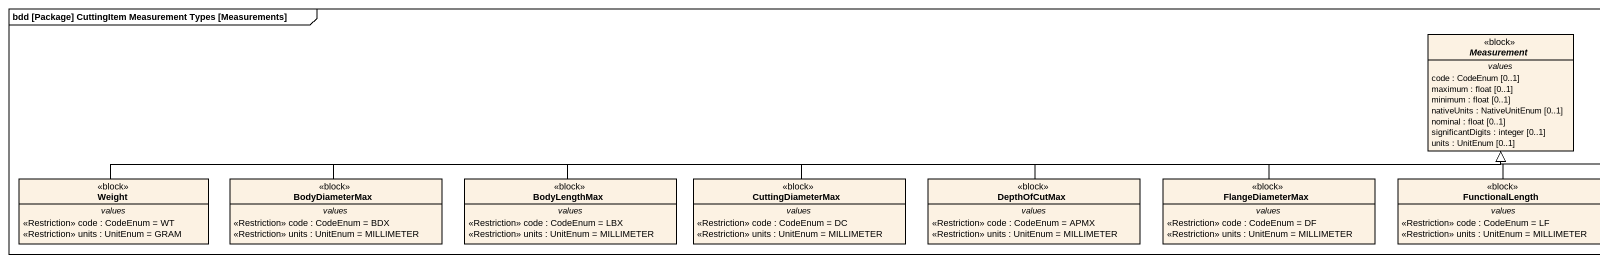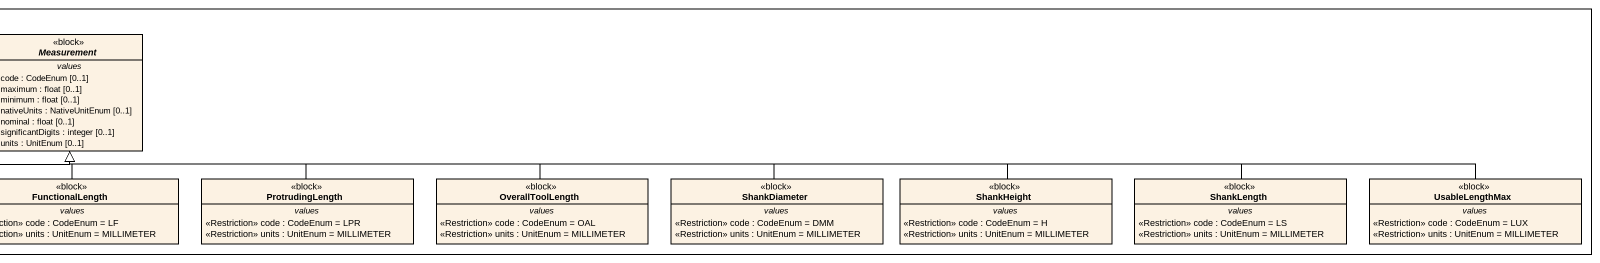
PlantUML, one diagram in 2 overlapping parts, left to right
@startuml
mainframe bdd [Package] CuttingItem Measurement Types [Measurements]
hide circle
hide empty members
abstract class Measurement <<block>> {
  -- values --
  code : CodeEnum [0..1]
  maximum : float [0..1]
  minimum : float [0..1]
  nativeUnits : NativeUnitEnum [0..1]
  nominal : float [0..1]
  significantDigits : integer [0..1]
  units : UnitEnum [0..1]
}
class Weight <<block>> {
  -- values --
  <<Restriction>> code : CodeEnum = WT
  <<Restriction>> units : UnitEnum = GRAM
}
class BodyDiameterMax <<block>> {
  -- values --
  <<Restriction>> code : CodeEnum = BDX
  <<Restriction>> units : UnitEnum = MILLIMETER
}
class BodyLengthMax <<block>> {
  -- values --
  <<Restriction>> code : CodeEnum = LBX
  <<Restriction>> units : UnitEnum = MILLIMETER
}
class CuttingDiameterMax <<block>> {
  -- values --
  <<Restriction>> code : CodeEnum = DC
  <<Restriction>> units : UnitEnum = MILLIMETER
}
class DepthOfCutMax <<block>> {
  -- values --
  <<Restriction>> code : CodeEnum = APMX
  <<Restriction>> units : UnitEnum = MILLIMETER
}
class FlangeDiameterMax <<block>> {
  -- values --
  <<Restriction>> code : CodeEnum = DF
  <<Restriction>> units : UnitEnum = MILLIMETER
}
class FunctionalLength <<block>> {
  -- values --
  <<Restriction>> code : CodeEnum = LF
  <<Restriction>> units : UnitEnum = MILLIMETER
}
class ProtrudingLength <<block>> {
  -- values --
  <<Restriction>> code : CodeEnum = LPR
  <<Restriction>> units : UnitEnum = MILLIMETER
}
class OverallToolLength <<block>> {
  -- values --
  <<Restriction>> code : CodeEnum = OAL
  <<Restriction>> units : UnitEnum = MILLIMETER
}
class ShankDiameter <<block>> {
  -- values --
  <<Restriction>> code : CodeEnum = DMM
  <<Restriction>> units : UnitEnum = MILLIMETER
}
class ShankHeight <<block>> {
  -- values --
  <<Restriction>> code : CodeEnum = H
  <<Restriction>> units : UnitEnum = MILLIMETER
}
class ShankLength <<block>> {
  -- values --
  <<Restriction>> code : CodeEnum = LS
  <<Restriction>> units : UnitEnum = MILLIMETER
}
class UsableLengthMax <<block>> {
  -- values --
  <<Restriction>> code : CodeEnum = LUX
  <<Restriction>> units : UnitEnum = MILLIMETER
}
Weight -right-|> Measurement
BodyDiameterMax -right-|> Measurement
BodyLengthMax -right-|> Measurement
CuttingDiameterMax -right-|> Measurement
DepthOfCutMax -right-|> Measurement
FlangeDiameterMax -right-|> Measurement
FunctionalLength -up-|> Measurement
ProtrudingLength -left-|> Measurement
OverallToolLength -left-|> Measurement
ShankDiameter -left-|> Measurement
ShankHeight -left-|> Measurement
ShankLength -left-|> Measurement
UsableLengthMax -left-|> Measurement
@enduml
